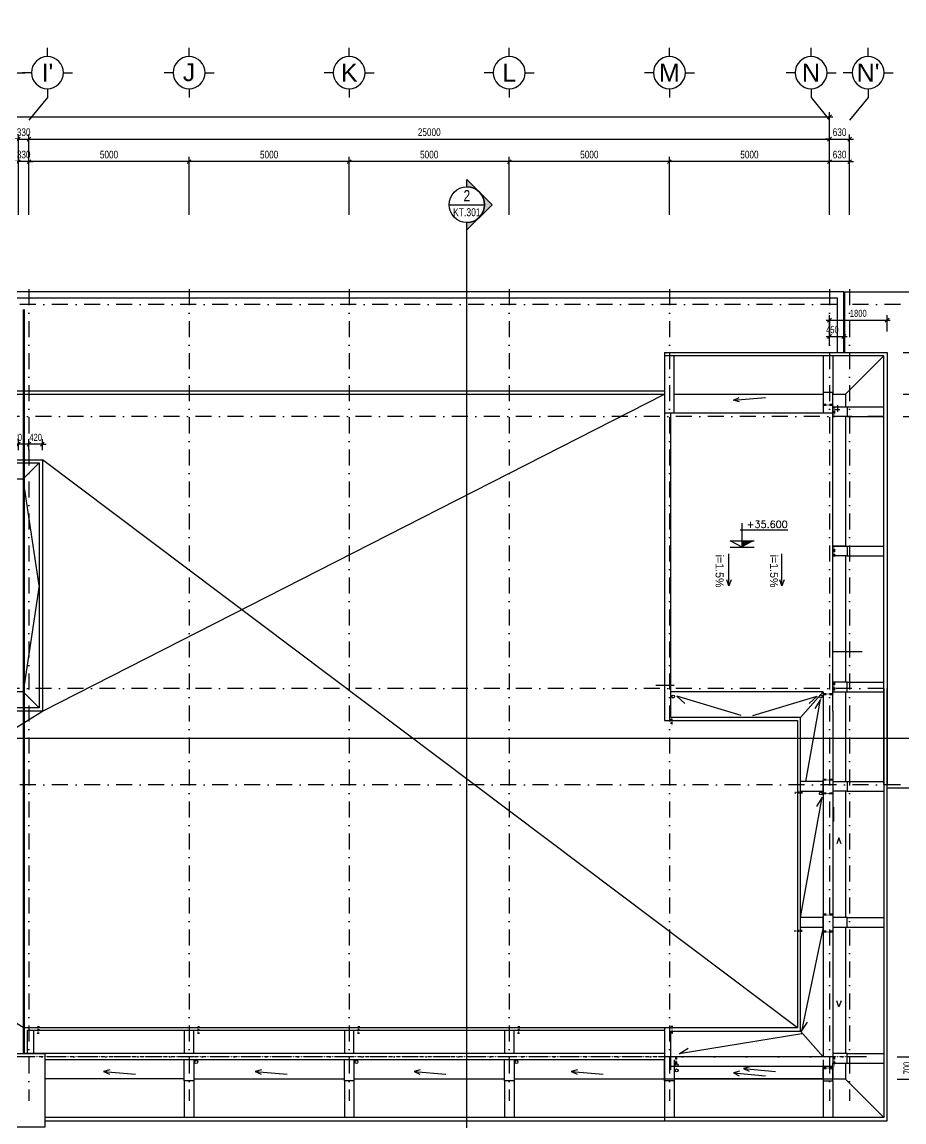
# Model space of a CAD drawing. Header units: millimetres. Extents: x -6474 to 114660, y -19276 to 162431.
# Drawn here: x 40443 to 67987, y -2037 to 32326 of the extents above; entities that cross this region are included whole.
import ezdxf
from ezdxf.enums import TextEntityAlignment as Align

# ---------------------------------------------------------------- set-up
doc = ezdxf.new("R2010")
doc.units = ezdxf.units.MM
for name, pattern in [('luoi  H3$0$DASHDOT', [1, 0.5, -0.25, 0, -0.25]), ('luoi  H3$0$DASHDOT2', [0.5, 0.25, -0.125, 0, -0.125]), ('TT MAI$0$HIDDEN', [0.375, 0.25, -0.125])]:
    doc.linetypes.add(name, pattern=pattern)
for name, color, linetype in [('CUA3', 3, 'Continuous'), ('DAUCAT$0$GHICHU', 6, 'Continuous'), ('dimTT MAI$0$HATCH', 8, 'Continuous'), ('luoi  H3$0$DIM100', 9, 'Continuous'), ('luoi  H3$0$GHICHU', 40, 'Continuous'), ('luoi  H3$0$KH TRUC100', 7, 'Continuous'), ('luoi  H3$0$luoi  khe', 7, 'Continuous'), ('luoi  H3$0$truc 3', 8, 'Continuous'), ('luoi  H3$0$TRUC9', 251, 'luoi  H3$0$DASHDOT'), ('TEXT', 7, 'Continuous'), ('text MAI$0$3', 4, 'Continuous'), ('text MAI$0$DBAO', 7, 'Continuous'), ('text MAI$0$DODOC2', 7, 'Continuous'), ('text MAI$0$TEXT4', 4, 'Continuous'), ('text MAI$0$textH3', 4, 'Continuous'), ('TT MAI$0$03', 4, 'Continuous'), ('TT MAI$0$3', 4, 'Continuous'), ('TT MAI$0$DODOC2', 7, 'Continuous'), ('TT MAI$0$HATCH', 8, 'Continuous'), ('TT MAI$0$KHUATNGAN', 2, 'TT MAI$0$HIDDEN'), ('TT MAI$0$TBI241', 241, 'Continuous'), ('TT MAI$0$TEXT4', 4, 'Continuous'), ('TT MAI$0$VACH121', 121, 'Continuous')]:
    doc.layers.add(name, color=color, linetype=linetype)
doc.styles.add('DAUCAT$0$Tahoma', font='tahoma_1.ttf')
doc.styles.add('DAUCAT$0$VSIMPLEX.SHX', font='VSIMPLEX.SHX', dxfattribs={"width": 0.8})
doc.styles.add('dimTT MAI$0$Standard', font='txt')
doc.styles.add('dimTT MAI$0$VSIMPLEX.SHX', font='VSIMPLEX.SHX', dxfattribs={"width": 0.8})
doc.styles.add('luoi  H3$0$VHELVEN', font='vhelven_0.ttf')
doc.styles.add('luoi  H3$0$VSIMPLEX.SHX', font='VSIMPLEX.SHX', dxfattribs={"width": 0.8})
doc.styles.add('text MAI$0$ROMAND', font='romand', dxfattribs={"height": 7000})
doc.styles.add('text MAI$0$Standard', font='txt')
doc.styles.add('text MAI$0$VNI-HELVE', font='vhelven_0.ttf')
doc.dimstyles.new('dimTT MAI$0$Standard', dxfattribs={"dimtxt": 0.18, "dimasz": 0.18, "dimexe": 0.18, "dimexo": 0.0625, "dimgap": 0.09, "dimtad": 0, "dimtih": 1, "dimtoh": 1, "dimdec": 4, "dimzin": 0, "dimdsep": 46, "dimtxsty": 'dimTT MAI$0$Standard', "dimcen": 0.09, "dimadec": 0, "dimazin": 0, "dimtfac": 1, "dimtdec": 4, "dimtofl": 0, "dimtmove": 0, "dimatfit": 3, "dimfxl": 0, "dimtolj": 1, "dimtzin": 0, "dimarcsym": 0})
doc.dimstyles.new('luoi  H3$0$100', dxfattribs={"dimscale": 0, "dimtxt": 240, "dimasz": 120, "dimexe": 150, "dimexo": 300, "dimgap": 100, "dimtad": 1, "dimdec": 0, "dimzin": 0, "dimdsep": 46, "dimtxsty": 'luoi  H3$0$VSIMPLEX.SHX', "dimblk1": 'luoi  H3$0$_OBLIQUE', "dimblk2": 'luoi  H3$0$_OBLIQUE', "dimsah": 1, "dimcen": 0, "dimdle": 100, "dimclrd": 2, "dimclre": 2, "dimclrt": 4, "dimadec": 0, "dimazin": 0, "dimtfac": 1, "dimtdec": 0, "dimtix": 1, "dimtmove": 2, "dimatfit": 3, "dimfxl": 0, "dimtolj": 1, "dimtzin": 0, "dimlwd": -1, "dimlwe": -1, "dimarcsym": 0})

# ---------------------------------------------------------------- blocks, each defined once
blk = doc.blocks.new('luoi  H3$0$_OBLIQUE')
at = {"color": 0, "linetype": 'ByBlock'}
blk.add_line((-0.5, -0.5), (0.5, 0.5), dxfattribs=at)
blk = doc.blocks.new('*D248')
at = {"layer": 'DEFPOINTS', "color": 0, "ltscale": 2}
for p in [(65660, 27963), (65660, 26004), (66290, 26004)]:
    blk.add_point(p, dxfattribs=at)
at = {"layer": 'luoi  H3$0$DIM100', "color": 2, "ltscale": 2}
for p, q in [((65660, 27963), (65540, 27963)), ((65660, 26304), (65660, 28113)), ((66290, 27963), (65660, 27963)), ((66290, 26304), (66290, 28113)), ((66290, 27963), (66410, 27963))]:
    blk.add_line(p, q, dxfattribs=at)
at = {"layer": 'luoi  H3$0$DIM100', "color": 2, "ltscale": 2, "xscale": 120, "yscale": 120, "zscale": 120}
blk.add_blockref('luoi  H3$0$_OBLIQUE', (65660, 27963), dxfattribs=at)
at = {"layer": 'luoi  H3$0$DIM100', "color": 2, "ltscale": 2, "xscale": 120, "yscale": 120, "zscale": 120, "rotation": 180}
blk.add_blockref('luoi  H3$0$_OBLIQUE', (66290, 27963), dxfattribs=at)
at = {"layer": 'luoi  H3$0$DIM100', "color": 4, "ltscale": 2, "insert": (65975, 28183), "char_height": 240, "attachment_point": 5, "style": 'luoi  H3$0$VSIMPLEX.SHX'}
blk.add_mtext('\\A1;630', dxfattribs=at)
blk = doc.blocks.new('*D249')
at = {"layer": 'DEFPOINTS', "color": 0, "ltscale": 2}
for p in [(60660, 27963), (60660, 26004), (65660, 26004)]:
    blk.add_point(p, dxfattribs=at)
at = {"layer": 'luoi  H3$0$DIM100', "color": 2, "ltscale": 2}
for p, q in [((65760, 27963), (60560, 27963)), ((60660, 26304), (60660, 28113)), ((65660, 26304), (65660, 28113))]:
    blk.add_line(p, q, dxfattribs=at)
at = {"layer": 'luoi  H3$0$DIM100', "color": 2, "ltscale": 2, "xscale": 120, "yscale": 120, "zscale": 120, "rotation": 180}
blk.add_blockref('luoi  H3$0$_OBLIQUE', (60660, 27963), dxfattribs=at)
at = {"layer": 'luoi  H3$0$DIM100', "color": 2, "ltscale": 2, "xscale": 120, "yscale": 120, "zscale": 120}
blk.add_blockref('luoi  H3$0$_OBLIQUE', (65660, 27963), dxfattribs=at)
at = {"layer": 'luoi  H3$0$DIM100', "color": 4, "ltscale": 2, "insert": (63160, 28183), "char_height": 240, "attachment_point": 5, "style": 'luoi  H3$0$VSIMPLEX.SHX'}
blk.add_mtext('\\A1;5000', dxfattribs=at)
blk = doc.blocks.new('*D250')
at = {"layer": 'DEFPOINTS', "color": 0, "ltscale": 2}
for p in [(55660, 27963), (55660, 26004), (60660, 26004)]:
    blk.add_point(p, dxfattribs=at)
at = {"layer": 'luoi  H3$0$DIM100', "color": 2, "ltscale": 2}
for p, q in [((60760, 27963), (55560, 27963)), ((55660, 26304), (55660, 28113)), ((60660, 26304), (60660, 28113))]:
    blk.add_line(p, q, dxfattribs=at)
at = {"layer": 'luoi  H3$0$DIM100', "color": 2, "ltscale": 2, "xscale": 120, "yscale": 120, "zscale": 120, "rotation": 180}
blk.add_blockref('luoi  H3$0$_OBLIQUE', (55660, 27963), dxfattribs=at)
at = {"layer": 'luoi  H3$0$DIM100', "color": 2, "ltscale": 2, "xscale": 120, "yscale": 120, "zscale": 120}
blk.add_blockref('luoi  H3$0$_OBLIQUE', (60660, 27963), dxfattribs=at)
at = {"layer": 'luoi  H3$0$DIM100', "color": 4, "ltscale": 2, "insert": (58160, 28183), "char_height": 240, "attachment_point": 5, "style": 'luoi  H3$0$VSIMPLEX.SHX'}
blk.add_mtext('\\A1;5000', dxfattribs=at)
blk = doc.blocks.new('*D251')
at = {"layer": 'DEFPOINTS', "color": 0, "ltscale": 2}
for p in [(50660, 27963), (50660, 26004), (55660, 26004)]:
    blk.add_point(p, dxfattribs=at)
at = {"layer": 'luoi  H3$0$DIM100', "color": 2, "ltscale": 2}
for p, q in [((55760, 27963), (50560, 27963)), ((50660, 26304), (50660, 28113)), ((55660, 26304), (55660, 28113))]:
    blk.add_line(p, q, dxfattribs=at)
at = {"layer": 'luoi  H3$0$DIM100', "color": 2, "ltscale": 2, "xscale": 120, "yscale": 120, "zscale": 120, "rotation": 180}
blk.add_blockref('luoi  H3$0$_OBLIQUE', (50660, 27963), dxfattribs=at)
at = {"layer": 'luoi  H3$0$DIM100', "color": 2, "ltscale": 2, "xscale": 120, "yscale": 120, "zscale": 120}
blk.add_blockref('luoi  H3$0$_OBLIQUE', (55660, 27963), dxfattribs=at)
at = {"layer": 'luoi  H3$0$DIM100', "color": 4, "ltscale": 2, "insert": (53160, 28183), "char_height": 240, "attachment_point": 5, "style": 'luoi  H3$0$VSIMPLEX.SHX'}
blk.add_mtext('\\A1;5000', dxfattribs=at)
blk = doc.blocks.new('*D252')
at = {"layer": 'DEFPOINTS', "color": 0, "ltscale": 2}
for p in [(45660, 27963), (45660, 26004), (50660, 26004)]:
    blk.add_point(p, dxfattribs=at)
at = {"layer": 'luoi  H3$0$DIM100', "color": 2, "ltscale": 2}
for p, q in [((50760, 27963), (45560, 27963)), ((45660, 26304), (45660, 28113)), ((50660, 26304), (50660, 28113))]:
    blk.add_line(p, q, dxfattribs=at)
at = {"layer": 'luoi  H3$0$DIM100', "color": 2, "ltscale": 2, "xscale": 120, "yscale": 120, "zscale": 120, "rotation": 180}
blk.add_blockref('luoi  H3$0$_OBLIQUE', (45660, 27963), dxfattribs=at)
at = {"layer": 'luoi  H3$0$DIM100', "color": 2, "ltscale": 2, "xscale": 120, "yscale": 120, "zscale": 120}
blk.add_blockref('luoi  H3$0$_OBLIQUE', (50660, 27963), dxfattribs=at)
at = {"layer": 'luoi  H3$0$DIM100', "color": 4, "ltscale": 2, "insert": (48160, 28183), "char_height": 240, "attachment_point": 5, "style": 'luoi  H3$0$VSIMPLEX.SHX'}
blk.add_mtext('\\A1;5000', dxfattribs=at)
blk = doc.blocks.new('*D253')
at = {"layer": 'DEFPOINTS', "color": 0, "ltscale": 2}
for p in [(40660, 27963), (40660, 26004), (45660, 26004)]:
    blk.add_point(p, dxfattribs=at)
at = {"layer": 'luoi  H3$0$DIM100', "color": 2, "ltscale": 2}
for p, q in [((45760, 27963), (40560, 27963)), ((40660, 26304), (40660, 28113)), ((45660, 26304), (45660, 28113))]:
    blk.add_line(p, q, dxfattribs=at)
at = {"layer": 'luoi  H3$0$DIM100', "color": 2, "ltscale": 2, "xscale": 120, "yscale": 120, "zscale": 120, "rotation": 180}
blk.add_blockref('luoi  H3$0$_OBLIQUE', (40660, 27963), dxfattribs=at)
at = {"layer": 'luoi  H3$0$DIM100', "color": 2, "ltscale": 2, "xscale": 120, "yscale": 120, "zscale": 120}
blk.add_blockref('luoi  H3$0$_OBLIQUE', (45660, 27963), dxfattribs=at)
at = {"layer": 'luoi  H3$0$DIM100', "color": 4, "ltscale": 2, "insert": (43160, 28183), "char_height": 240, "attachment_point": 5, "style": 'luoi  H3$0$VSIMPLEX.SHX'}
blk.add_mtext('\\A1;5000', dxfattribs=at)
blk = doc.blocks.new('*D254')
at = {"layer": 'DEFPOINTS', "color": 0, "ltscale": 2}
for p in [(40330, 27963), (40330, 26004), (40660, 26004)]:
    blk.add_point(p, dxfattribs=at)
at = {"layer": 'luoi  H3$0$DIM100', "color": 2, "ltscale": 2}
for p, q in [((40330, 27963), (40210, 27963)), ((40330, 26304), (40330, 28113)), ((40660, 27963), (40330, 27963)), ((40660, 26304), (40660, 28113)), ((40660, 27963), (40780, 27963))]:
    blk.add_line(p, q, dxfattribs=at)
at = {"layer": 'luoi  H3$0$DIM100', "color": 2, "ltscale": 2, "xscale": 120, "yscale": 120, "zscale": 120}
blk.add_blockref('luoi  H3$0$_OBLIQUE', (40330, 27963), dxfattribs=at)
at = {"layer": 'luoi  H3$0$DIM100', "color": 2, "ltscale": 2, "xscale": 120, "yscale": 120, "zscale": 120, "rotation": 180}
blk.add_blockref('luoi  H3$0$_OBLIQUE', (40660, 27963), dxfattribs=at)
at = {"layer": 'luoi  H3$0$DIM100', "color": 4, "ltscale": 2, "insert": (40495, 28183), "char_height": 240, "attachment_point": 5, "style": 'luoi  H3$0$VSIMPLEX.SHX'}
blk.add_mtext('\\A1;330', dxfattribs=at)
blk = doc.blocks.new('*D278')
at = {"layer": 'DEFPOINTS', "color": 0, "ltscale": 2}
for p in [(40660, 28663), (40330, 26004), (40660, 26004)]:
    blk.add_point(p, dxfattribs=at)
at = {"layer": 'luoi  H3$0$DIM100', "color": 2, "ltscale": 2}
for p, q in [((40330, 28663), (40210, 28663)), ((40330, 26304), (40330, 28813)), ((40330, 28663), (40660, 28663)), ((40660, 26304), (40660, 28813)), ((40660, 28663), (40780, 28663))]:
    blk.add_line(p, q, dxfattribs=at)
at = {"layer": 'luoi  H3$0$DIM100', "color": 2, "ltscale": 2, "xscale": 120, "yscale": 120, "zscale": 120}
blk.add_blockref('luoi  H3$0$_OBLIQUE', (40330, 28663), dxfattribs=at)
at = {"layer": 'luoi  H3$0$DIM100', "color": 2, "ltscale": 2, "xscale": 120, "yscale": 120, "zscale": 120, "rotation": 180}
blk.add_blockref('luoi  H3$0$_OBLIQUE', (40660, 28663), dxfattribs=at)
at = {"layer": 'luoi  H3$0$DIM100', "color": 4, "ltscale": 2, "insert": (40495, 28883), "char_height": 240, "attachment_point": 5, "style": 'luoi  H3$0$VSIMPLEX.SHX'}
blk.add_mtext('\\A1;330', dxfattribs=at)
blk = doc.blocks.new('*D279')
at = {"layer": 'DEFPOINTS', "color": 0, "ltscale": 2}
for p in [(65660, 28663), (40660, 26004), (65660, 26004)]:
    blk.add_point(p, dxfattribs=at)
at = {"layer": 'luoi  H3$0$DIM100', "color": 2, "ltscale": 2}
for p, q in [((40560, 28663), (65760, 28663)), ((40660, 26304), (40660, 28813)), ((65660, 26304), (65660, 28813))]:
    blk.add_line(p, q, dxfattribs=at)
at = {"layer": 'luoi  H3$0$DIM100', "color": 2, "ltscale": 2, "xscale": 120, "yscale": 120, "zscale": 120, "rotation": 180}
blk.add_blockref('luoi  H3$0$_OBLIQUE', (40660, 28663), dxfattribs=at)
at = {"layer": 'luoi  H3$0$DIM100', "color": 2, "ltscale": 2, "xscale": 120, "yscale": 120, "zscale": 120}
blk.add_blockref('luoi  H3$0$_OBLIQUE', (65660, 28663), dxfattribs=at)
at = {"layer": 'luoi  H3$0$DIM100', "color": 4, "ltscale": 2, "insert": (53160, 28883), "char_height": 240, "attachment_point": 5, "style": 'luoi  H3$0$VSIMPLEX.SHX'}
blk.add_mtext('\\A1;25000', dxfattribs=at)
blk = doc.blocks.new('*D280')
at = {"layer": 'DEFPOINTS', "color": 0, "ltscale": 2}
for p in [(66290, 28663), (65660, 26004), (66290, 26004)]:
    blk.add_point(p, dxfattribs=at)
at = {"layer": 'luoi  H3$0$DIM100', "color": 2, "ltscale": 2}
for p, q in [((65660, 28663), (65540, 28663)), ((65660, 26304), (65660, 28813)), ((65660, 28663), (66290, 28663)), ((66290, 26304), (66290, 28813)), ((66290, 28663), (66410, 28663))]:
    blk.add_line(p, q, dxfattribs=at)
at = {"layer": 'luoi  H3$0$DIM100', "color": 2, "ltscale": 2, "xscale": 120, "yscale": 120, "zscale": 120}
blk.add_blockref('luoi  H3$0$_OBLIQUE', (65660, 28663), dxfattribs=at)
at = {"layer": 'luoi  H3$0$DIM100', "color": 2, "ltscale": 2, "xscale": 120, "yscale": 120, "zscale": 120, "rotation": 180}
blk.add_blockref('luoi  H3$0$_OBLIQUE', (66290, 28663), dxfattribs=at)
at = {"layer": 'luoi  H3$0$DIM100', "color": 4, "ltscale": 2, "insert": (65975, 28883), "char_height": 240, "attachment_point": 5, "style": 'luoi  H3$0$VSIMPLEX.SHX'}
blk.add_mtext('\\A1;630', dxfattribs=at)
blk = doc.blocks.new('*D281')
at = {"layer": 'DEFPOINTS', "color": 0, "ltscale": 2}
for p in [(65660, 29363), (0, 26004), (65660, 26004)]:
    blk.add_point(p, dxfattribs=at)
at = {"layer": 'luoi  H3$0$DIM100', "color": 2, "ltscale": 2}
for p, q in [((-100, 29363), (65760, 29363)), ((0, 26304), (0, 29513)), ((65660, 26304), (65660, 29513))]:
    blk.add_line(p, q, dxfattribs=at)
at = {"layer": 'luoi  H3$0$DIM100', "color": 2, "ltscale": 2, "xscale": 120, "yscale": 120, "zscale": 120, "rotation": 180}
blk.add_blockref('luoi  H3$0$_OBLIQUE', (0, 29363), dxfattribs=at)
at = {"layer": 'luoi  H3$0$DIM100', "color": 2, "ltscale": 2, "xscale": 120, "yscale": 120, "zscale": 120}
blk.add_blockref('luoi  H3$0$_OBLIQUE', (65660, 29363), dxfattribs=at)
at = {"layer": 'luoi  H3$0$DIM100', "color": 4, "ltscale": 2, "insert": (32830, 29583), "char_height": 240, "attachment_point": 5, "style": 'luoi  H3$0$VSIMPLEX.SHX'}
blk.add_mtext('\\A1;65660', dxfattribs=at)
blk = doc.blocks.new('luoi  H3$0$TRUCCOT')
for p, q in [((0, -140), (0, 0)), ((-250, -390), (-390, -390)), ((250, -390), (390, -390)), ((0, -640), (0, -780))]:
    blk.add_line(p, q)
blk.add_circle((0, -390), 250)
at = {"layer": 'luoi  H3$0$GHICHU', "style": 'luoi  H3$0$VHELVEN'}
blk.add_attdef('TRUC', text='', height=280, dxfattribs=at).set_placement((0, -390), align=Align.MIDDLE_CENTER)
blk = doc.blocks.new('TT MAI')
at = {"layer": 'TT MAI$0$03', "ltscale": 2}
for points in [[(41080, 10801), (24580, 10801), (24580, 18651), (41080, 18651)], [(40980, 10901), (24680, 10901), (24680, 18551), (40980, 18551)], [(40480, 11401), (25180, 11401), (25180, 18051), (40480, 18051)]]:
    blk.add_lwpolyline(points, close=True, dxfattribs=at)
at = {"layer": 'TT MAI$0$3'}
blk.add_lwpolyline([(37830, 101), (41160, 100), (41160, -2200), (37830, -2200)], dxfattribs=at)
at = {"layer": 'TT MAI$0$DODOC2', "ltscale": 2}
for p, q in [((5150, 20801), (60510, 20801)), ((5150, 20701), (60510, 20701)), ((62662, 20507), (63658, 20594)), ((67461, 8400), (78770, 8401)), ((42991, -455), (43987, -542)), ((47728, -455), (48724, -542)), ((52688, -455), (53684, -542)), ((57596, -455), (58592, -542)), ((62662, -506), (63658, -593)), ((62976, -369), (63972, -456))]:
    blk.add_line(p, q, dxfattribs=at)
for points in [[(66141, 22001), (66140, 23901), (76910, 23901), (76910, 73681), (66160, 73681)], [(66111, 22001), (66110, 23901), (-100, 23901), (-100, 22001)], [(65911, 22001), (65910, 23701), (100, 23701), (100, 22001)], [(62855, 20456), (62662, 20507), (62843, 20592)], [(66024, 6654), (65955, 6842), (65887, 6654)], [(66024, 1744), (65955, 1556), (65887, 1744)], [(63169, -317), (62976, -369), (63157, -453)], [(43184, -403), (42991, -455), (43172, -539)], [(47921, -403), (47728, -455), (47909, -539)], [(52881, -403), (52688, -455), (52869, -539)], [(57789, -403), (57596, -455), (57778, -539)], [(62855, -454), (62662, -506), (62843, -591)]]:
    blk.add_lwpolyline(points, dxfattribs=at)
for centre in [(60779, 11252), (65391, 11252), (65391, 8225), (45885, -163), (45885, -163), (50885, -163), (55885, -163), (60885, -263), (60885, -425)]:
    blk.add_circle(centre, 45, dxfattribs=at)
at = {"layer": 'TT MAI$0$HATCH'}
for p, q in [((41080, 10801), (60510, 20701)), ((64660, 900), (41080, 18651)), ((24580, 10801), (40510, 900)), ((25150, 900), (41080, 10801))]:
    blk.add_line(p, q, dxfattribs=at)
at = {"layer": 'TT MAI$0$HATCH', "color": 7, "ltscale": 2}
for p, q in [((40980, 18551), (40480, 18051)), ((40980, 14726), (40480, 18051)), ((40980, 14726), (40480, 11401)), ((40980, 10901), (40480, 11401)), ((62907, 10663), (60891, 11264)), ((60891, 11264), (61139, 11039)), ((63263, 10663), (65279, 11264)), ((64919, 8601), (65376, 11166)), ((65279, 11264), (65031, 11039)), ((65376, 11166), (65198, 10883)), ((64760, 4351), (65429, 8106)), ((65429, 8106), (65251, 7823)), ((65460, 4051), (64791, 795)), ((64791, 795), (64969, 1078)), ((64795, 713), (60961, 88)), ((60961, 88), (61244, 266))]:
    blk.add_line(p, q, dxfattribs=at)
at = {"layer": 'TT MAI$0$HATCH', "ltscale": 2}
for p, q in [((64760, 10601), (65460, 11401)), ((65460, 0), (64760, 800))]:
    blk.add_line(p, q, dxfattribs=at)
at = {"layer": 'TT MAI$0$KHUATNGAN', "ltscale": 0.2}
for p, q in [((65787, 20377), (65446, 20377)), ((65787, 20347), (65446, 20347)), ((65786, 20317), (65786, 19976)), ((65816, 20317), (65816, 19976)), ((65786, 15973), (65786, 15632)), ((65816, 15973), (65816, 15632)), ((65786, 11723), (65786, 11382)), ((65816, 11723), (65816, 11382)), ((65787, 11341), (65446, 11341)), ((65787, 11311), (65446, 11311)), ((60719, 10363), (60710, 10606)), ((60749, 10364), (60740, 10607)), ((65787, 8667), (65446, 8667)), ((65787, 8637), (65446, 8637)), ((64576, 8269), (64819, 8278)), ((64577, 8239), (64820, 8248)), ((65787, 8240), (65446, 8240)), ((65787, 8210), (65446, 8210)), ((65787, 4456), (65446, 4456)), ((65787, 4426), (65446, 4426)), ((64567, 3949), (64810, 3958)), ((64568, 3919), (64811, 3928)), ((65787, 3921), (65446, 3921)), ((65787, 3891), (65446, 3891)), ((40940, 958), (40931, 715)), ((40970, 957), (40961, 714)), ((45940, 958), (45931, 715)), ((45970, 957), (45961, 714)), ((50940, 958), (50931, 715)), ((50970, 957), (50961, 714)), ((55940, 958), (55931, 715)), ((55970, 957), (55961, 714)), ((60721, 963), (60721, 720)), ((60751, 963), (60751, 720)), ((60854, 22), (60854, -318)), ((60884, 22), (60884, -318)), ((65786, 22), (65786, -318)), ((65816, 22), (65816, -318)), ((65787, -345), (65446, -345)), ((65787, -375), (65446, -375))]:
    blk.add_line(p, q, dxfattribs=at)
at = {"layer": 'TT MAI$0$TBI241'}
for p, q in [((65460, 21901), (65460, 20701)), ((65760, 21901), (65760, 20701)), ((66161, 20701), (67361, 21901)), ((60810, 20701), (65460, 20701)), ((66211, 20301), (67361, 20301)), ((66211, 20001), (67361, 20001)), ((66211, 15951), (67361, 15951)), ((66211, 15651), (67361, 15651)), ((66211, 11701), (67361, 11701)), ((66211, 11401), (67361, 11401)), ((66211, 8601), (67361, 8601)), ((66211, 8301), (67361, 8301)), ((66211, 4351), (67361, 4351)), ((66211, 4051), (67361, 4051)), ((60510, 101), (40480, 101)), ((66211, 101), (67361, 101)), ((60510, -99), (41160, -99)), ((66211, -199), (67361, -199)), ((45510, -749), (45510, -1899)), ((45810, -749), (45810, -1899)), ((50510, -749), (50510, -1899)), ((50810, -749), (50810, -1899)), ((55510, -749), (55510, -1899)), ((55810, -749), (55810, -1899)), ((60510, -749), (60510, -1899)), ((60810, -749), (60810, -1899)), ((65460, -749), (65460, -1899)), ((65760, -749), (65760, -1899)), ((67361, -1899), (66161, -699))]:
    blk.add_line(p, q, dxfattribs=at)
for points in [[(65760, 20101), (65760, 20751), (65460, 20751), (65460, 20101)], [(65760, 20701), (66161, 20701), (66161, 20301)], [(65760, 20301), (66211, 20301), (66211, 20001), (65760, 20001)], [(66161, 20001), (66161, 15951), (65821, 15951)], [(65760, 15951), (66211, 15951), (66211, 15651), (65760, 15651)], [(66161, 15651), (66161, 11701), (65821, 11701)], [(65760, 11401), (66211, 11401), (66211, 11701), (65760, 11701)], [(66161, 11401), (66161, 8601)], [(64760, 8301), (65460, 8301), (65460, 8601), (64760, 8601)], [(65760, 8601), (66211, 8601), (66211, 8301), (65760, 8301)], [(66161, 8301), (66161, 4351), (65821, 4351)], [(64760, 4051), (65460, 4051), (65460, 4351), (64760, 4351)], [(65760, 4051), (66211, 4051), (66211, 4351), (65760, 4351)], [(66161, 4051), (66161, 101)], [(40810, 101), (40810, 820)], [(45810, 101), (45810, 820), (45510, 820), (45510, 101)], [(50810, 101), (50810, 820), (50510, 820), (50510, 101)], [(55810, 101), (55810, 820), (55510, 820), (55510, 101)], [(65460, -99), (65460, -749), (65760, -749), (65760, -199), (66211, -199), (66211, 101), (65760, 101)], [(45810, -99), (45810, -749), (45510, -749), (45510, -99)], [(50810, -99), (50810, -749), (50510, -749), (50510, -99)], [(55810, -99), (55810, -749), (55510, -749), (55510, -99)], [(60810, -99), (60810, -749), (60510, -749), (60510, -99)], [(60810, -310), (60810, -699), (60510, -699), (60510, -421)], [(65760, -300), (65760, -699), (65460, -699), (65460, -310)], [(66161, -199), (66161, -699), (65771, -699)], [(45510, -688), (41160, -688)], [(50510, -699), (45810, -699)], [(55510, -699), (50810, -699)], [(60510, -699), (55810, -699)], [(65460, -689), (60810, -689)], [(65460, -699), (60810, -699)], [(65460, -699), (60810, -699)]]:
    blk.add_lwpolyline(points, dxfattribs=at)
at = {"layer": 'TT MAI$0$TEXT4', "ltscale": 2}
for p, q in [((60810, 20101), (60810, 21901)), ((65460, 11401), (60710, 11401)), ((65790, 7800), (65790, 7350))]:
    blk.add_line(p, q, dxfattribs=at)
blk.add_lwpolyline([(60710, -410), (60710, 800), (64760, 800), (64760, 10601), (60710, 10601), (60710, 20101)], dxfattribs=at)
at = {"layer": 'TT MAI$0$VACH121', "ltscale": 2}
for p, q in [((60510, 22001), (60510, 20101)), ((60510, 900), (40510, 900)), ((40510, 900), (40510, 100)), ((60510, 820), (40610, 820))]:
    blk.add_line(p, q, dxfattribs=at)
for points in [[(60510, 22001), (67461, 22001), (67461, 8501)], [(67361, 8501), (67361, 21901), (60510, 21901)], [(65760, 10800), (65760, 20101), (60510, 20101), (60510, 10501), (64660, 10501), (64660, 900), (60510, 900), (60510, -1999)], [(66680, 12651), (65790, 12651)], [(41160, -1999), (67461, -1999), (67461, 11501)], [(67361, 11501), (67361, -1899), (41160, -1899)], [(65460, 11401), (65460, 0), (60710, 0)], [(65760, 10800), (65760, -300), (60710, -300)], [(40610, 100), (40610, 820)]]:
    blk.add_lwpolyline(points, dxfattribs=at)
blk = doc.blocks.new('text MAI$0$CTT')
for p, q in [((0, 0), (0, 750)), ((-71, 541), (1420, 541)), ((-375, 200), (375, 200)), ((0, 0), (-375, 200)), ((-375, 0), (375, 0))]:
    blk.add_line(p, q)
blk.add_solid([(0, 0), (0, 200), (375, 200)])
at = {"layer": 'text MAI$0$3', "style": 'text MAI$0$ROMAND', "flags": 4}
blk.add_attdef('%%P0.000', (135, 604), '', height=220, dxfattribs=at)
blk = doc.blocks.new('text MAI')
at = {"layer": 'text MAI$0$DODOC2', "ltscale": 2}
for p, q in [((32914, 17633), (32914, 16633)), ((62518, 14710), (62518, 15710)), ((64174, 14710), (64174, 15710)), ((28797, 14947), (29797, 14947)), ((36805, 14947), (35805, 14947)), ((32914, 12074), (32914, 13074))]:
    blk.add_line(p, q, dxfattribs=at)
for points in [[(32846, 17445), (32914, 17633), (32983, 17445)], [(28985, 14878), (28797, 14947), (28985, 15015)], [(36618, 14878), (36805, 14947), (36618, 15015)], [(62586, 14898), (62518, 14710), (62450, 14898)], [(64242, 14898), (64174, 14710), (64105, 14898)], [(32846, 12262), (32914, 12074), (32983, 12262)]]:
    blk.add_lwpolyline(points, dxfattribs=at)
at = {"layer": 'text MAI$0$DBAO', "ltscale": 2}
for p, values in [((62938, 15920), {'%%P0.000': '+35.600'}), ((33630, 14947), {'%%P0.000': '+36.900'})]:
    blk.add_blockref('text MAI$0$CTT', p, dxfattribs=at).add_auto_attribs(values)
at = {"layer": 'text MAI$0$TEXT4', "ltscale": 2, "style": 'text MAI$0$Standard'}
for p in [(33042, 17653), (62103, 15690), (63804, 15690), (33042, 13130)]:
    blk.add_text('i=1.5%%%', height=250, rotation=270, dxfattribs=at).set_placement(p)
for p in [(28852, 15179), (35787, 15140)]:
    blk.add_text('i=1.5%%%', height=250, dxfattribs=at).set_placement(p)
at = {"layer": 'text MAI$0$textH3', "ltscale": 2, "style": 'text MAI$0$Standard'}
for p in [(62103, 15690), (63804, 15690)]:
    blk.add_text('i=1.5%%%', height=250, rotation=270, dxfattribs=at).set_placement(p)
at = {"layer": 'text MAI$0$textH3', "style": 'text MAI$0$VNI-HELVE'}
for s, p in [('8m3', (32075, 8695)), ('8m3', (32046, 5452)), ('DÖÏ KIEÁN PCCC', (31030, 2250))]:
    blk.add_text(s, height=300, dxfattribs=at).set_placement(p)
blk = doc.blocks.new('*U367')
h = blk.add_hatch(color=256)
edge = h.paths.add_edge_path()
edge.add_line((0, 474.29), (0, 477.57))
edge.add_line((0, 477.57), (11.23, 466.35))
edge.add_line((11.23, 466.35), (0, 455.12))
edge.add_line((0, 455.12), (0, 458.41))
edge.add_arc((0, 466.35), 7.94, 270, 450)
h = blk.add_hatch(color=256)
edge = h.paths.add_edge_path()
edge.add_line((0, 7.94), (0, 11.23))
edge.add_line((0, 11.23), (11.23, 0))
edge.add_line((11.23, 0), (0, -11.23))
edge.add_line((0, -11.23), (0, -7.94))
edge.add_arc((0, 0), 7.94, 270, 450)
for p, q in [((-7.94, 466.35), (7.94, 466.35)), ((0, 7.94), (0, 458.41)), ((-7.94, 0), (7.94, 0))]:
    blk.add_line(p, q)
for points in [[(0, 474.29), (0, 477.57), (11.23, 466.35), (0, 455.12), (0, 458.41, 1)], [(0, 7.94), (0, 11.23), (11.23, 0), (0, -11.23), (0, -7.94, 1)]]:
    blk.add_lwpolyline(points, format="xyb", close=True)
for centre in [(0, 466.35), (0, 0)]:
    blk.add_circle(centre, 7.94)
at = {"style": 'DAUCAT$0$Tahoma', "flags": 8}
for tag, p in [('VIEWNUMBER-b', (0, 466.35)), ('VIEWNUMBER', (0, 0))]:
    blk.add_attdef(tag, text='', height=2.5, dxfattribs=at).set_placement(p, align=Align.BOTTOM_CENTER)
for tag, p in [('SHEETNUMBER-b', (0, 464.76)), ('SHEETNUMBER', (0, -1.59))]:
    blk.add_attdef(tag, text='', height=2.5, dxfattribs=at).set_placement(p, align=Align.TOP_CENTER)
blk = doc.blocks.new('*U368')
blk.add_line((-7.94, 0), (-1020, 0))
at = {"style": 'DAUCAT$0$Tahoma', "flags": 8}
for tag, p in [('VIEWNUMBER-b', (-1027.94, 0)), ('VIEWNUMBER', (0, 0))]:
    blk.add_attdef(tag, text='', height=2.5, dxfattribs=at).set_placement(p, align=Align.BOTTOM_CENTER)
for tag, p in [('SHEETNUMBER-b', (-1027.94, -1.59)), ('SHEETNUMBER', (0, -1.59))]:
    blk.add_attdef(tag, text='', height=2.5, dxfattribs=at).set_placement(p, align=Align.TOP_CENTER)
blk = doc.blocks.new('DAUCAT')
at = {"layer": 'DAUCAT$0$GHICHU', "color": 6}
ref = blk.add_blockref('*U367', (54336, -6026), dxfattribs=dict(at, xscale=70, yscale=70, zscale=70))
ref.add_attrib('VIEWNUMBER', '2', dxfattribs={"layer": '0', "height": 350, "style": 'DAUCAT$0$VSIMPLEX.SHX', "width": 0.8}).set_placement((54336, -6026), align=Align.BOTTOM_CENTER)
ref.add_attrib('SHEETNUMBER', 'KT.301', dxfattribs={"layer": '0', "height": 250, "style": 'DAUCAT$0$VSIMPLEX.SHX', "width": 0.8}).set_placement((54336, -6137), align=Align.TOP_CENTER)
ref.add_attrib('VIEWNUMBER-b', '2', dxfattribs={"layer": '0', "height": 350, "style": 'DAUCAT$0$VSIMPLEX.SHX', "width": 0.8}).set_placement((54336, 26619), align=Align.BOTTOM_CENTER)
ref.add_attrib('SHEETNUMBER-b', 'KT.301', dxfattribs={"layer": '0', "height": 250, "style": 'DAUCAT$0$VSIMPLEX.SHX', "width": 0.8}).set_placement((54336, 26508), align=Align.TOP_CENTER)
at = {"layer": 'DAUCAT$0$GHICHU', "color": 6, "xscale": 70, "yscale": 70, "zscale": 70}
blk.add_blockref('*U368', (68831, 9947), dxfattribs=at)
blk = doc.blocks.new('dimTT MAI$0$_OBLIQUE')
at = {"color": 0, "linetype": 'ByBlock'}
blk.add_line((-0.5, -0.5), (0.5, 0.5), dxfattribs=at)
blk = doc.blocks.new('*D380')
at = {"color": 2}
for p, q in [((40660, 18951), (40660, 19289)), ((41080, 18951), (41080, 19289)), ((40660, 19139), (40540, 19139)), ((41080, 19139), (40660, 19139)), ((41080, 19139), (41200, 19139))]:
    blk.add_line(p, q, dxfattribs=at)
at = {"layer": 'DEFPOINTS', "color": 0}
for p in [(40660, 19139), (40660, 18651), (41080, 18651)]:
    blk.add_point(p, dxfattribs=at)
at = {"color": 2, "xscale": 120, "yscale": 120, "zscale": 120}
blk.add_blockref('dimTT MAI$0$_OBLIQUE', (40660, 19139), dxfattribs=at)
at = {"color": 2, "xscale": 120, "yscale": 120, "zscale": 120, "rotation": 180}
blk.add_blockref('dimTT MAI$0$_OBLIQUE', (41080, 19139), dxfattribs=at)
at = {"color": 4, "insert": (40870, 19349), "char_height": 220, "attachment_point": 5, "style": 'dimTT MAI$0$VSIMPLEX.SHX'}
blk.add_mtext('\\A1;420', dxfattribs=at)
blk = doc.blocks.new('*D381')
at = {"color": 2}
for p, q in [((40330, 18951), (40330, 19289)), ((40660, 18951), (40660, 19289)), ((40760, 19139), (40230, 19139))]:
    blk.add_line(p, q, dxfattribs=at)
at = {"layer": 'DEFPOINTS', "color": 0}
for p in [(40330, 19139), (40330, 18651), (40660, 18651)]:
    blk.add_point(p, dxfattribs=at)
at = {"color": 2, "xscale": 120, "yscale": 120, "zscale": 120, "rotation": 180}
blk.add_blockref('dimTT MAI$0$_OBLIQUE', (40330, 19139), dxfattribs=at)
at = {"color": 2, "xscale": 120, "yscale": 120, "zscale": 120}
blk.add_blockref('dimTT MAI$0$_OBLIQUE', (40660, 19139), dxfattribs=at)
at = {"color": 4, "insert": (40247, 19349), "char_height": 220, "attachment_point": 5, "style": 'dimTT MAI$0$VSIMPLEX.SHX'}
blk.add_mtext('\\A1;330', dxfattribs=at)
blk = doc.blocks.new('*D388')
at = {"color": 2}
for p, q in [((68291, -800), (68291, 100)), ((67777, 0), (68441, 0)), ((67777, -700), (68441, -700))]:
    blk.add_line(p, q, dxfattribs=at)
at = {"layer": 'DEFPOINTS', "color": 0}
for p in [(67477, 0), (68291, 0), (67477, -700)]:
    blk.add_point(p, dxfattribs=at)
at = {"color": 2, "xscale": 120, "yscale": 120, "zscale": 120}
for p, rotation in [((68291, 0), 90), ((68291, -700), 270)]:
    blk.add_blockref('dimTT MAI$0$_OBLIQUE', p, dxfattribs=dict(at, rotation=rotation))
at = {"color": 4, "insert": (68081, -350), "char_height": 220, "attachment_point": 5, "rotation": 90, "style": 'dimTT MAI$0$VSIMPLEX.SHX'}
blk.add_mtext('\\A1;700', dxfattribs=at)
blk = doc.blocks.new('*D390')
at = {"color": 2}
for p, q in [((65560, 22500), (66210, 22500)), ((65660, 22225), (65660, 22650)), ((66110, 22225), (66110, 22650))]:
    blk.add_line(p, q, dxfattribs=at)
at = {"layer": 'DEFPOINTS', "color": 0}
for p in [(66110, 22500), (65660, 21925), (66110, 21925)]:
    blk.add_point(p, dxfattribs=at)
at = {"color": 2, "xscale": 120, "yscale": 120, "zscale": 120, "rotation": 180}
blk.add_blockref('dimTT MAI$0$_OBLIQUE', (65660, 22500), dxfattribs=at)
at = {"color": 2, "xscale": 120, "yscale": 120, "zscale": 120}
blk.add_blockref('dimTT MAI$0$_OBLIQUE', (66110, 22500), dxfattribs=at)
at = {"color": 4, "insert": (65752, 22710), "char_height": 220, "attachment_point": 5, "style": 'dimTT MAI$0$VSIMPLEX.SHX'}
blk.add_mtext('\\A1;450', dxfattribs=at)
blk = doc.blocks.new('*D391')
at = {"color": 2}
for p, q in [((65660, 22660), (65660, 23163)), ((67460, 22660), (67460, 23163)), ((65560, 23013), (67560, 23013))]:
    blk.add_line(p, q, dxfattribs=at)
at = {"layer": 'DEFPOINTS', "color": 0}
for p in [(67460, 23013), (65660, 22360), (67460, 22360)]:
    blk.add_point(p, dxfattribs=at)
at = {"color": 2, "xscale": 120, "yscale": 120, "zscale": 120}
for p, rotation in [((65660, 23013), 180.0003645089535), ((67460, 23013), 0.0003645089535309078)]:
    blk.add_blockref('dimTT MAI$0$_OBLIQUE', p, dxfattribs=dict(at, rotation=rotation))
at = {"color": 4, "insert": (66560, 23223), "char_height": 220, "attachment_point": 5, "rotation": 0.0004, "style": 'dimTT MAI$0$VSIMPLEX.SHX'}
blk.add_mtext('\\A1;1800', dxfattribs=at)
blk = doc.blocks.new('*D394')
at = {"color": 2}
for p, q in [((67966, 20701), (68960, 20701)), ((68810, 19901), (68810, 20801)), ((67966, 20001), (68960, 20001))]:
    blk.add_line(p, q, dxfattribs=at)
at = {"layer": 'DEFPOINTS', "color": 0}
for p in [(67666, 20701), (68810, 20701), (67666, 20001)]:
    blk.add_point(p, dxfattribs=at)
at = {"color": 2, "xscale": 120, "yscale": 120, "zscale": 120}
for p, rotation in [((68810, 20701), 90), ((68810, 20001), 270)]:
    blk.add_blockref('dimTT MAI$0$_OBLIQUE', p, dxfattribs=dict(at, rotation=rotation))
at = {"color": 4, "insert": (68600, 20351), "char_height": 220, "attachment_point": 5, "rotation": 90, "style": 'dimTT MAI$0$VSIMPLEX.SHX'}
blk.add_mtext('\\A1;700', dxfattribs=at)
blk = doc.blocks.new('*D395')
at = {"color": 2}
for p, q in [((67966, 22001), (68960, 22001)), ((68810, 20601), (68810, 22101)), ((67966, 20701), (68960, 20701))]:
    blk.add_line(p, q, dxfattribs=at)
at = {"layer": 'DEFPOINTS', "color": 0}
for p in [(67666, 22001), (68810, 22001), (67666, 20701)]:
    blk.add_point(p, dxfattribs=at)
at = {"color": 2, "xscale": 120, "yscale": 120, "zscale": 120}
for p, rotation in [((68810, 22001), 90), ((68810, 20701), 270)]:
    blk.add_blockref('dimTT MAI$0$_OBLIQUE', p, dxfattribs=dict(at, rotation=rotation))
at = {"color": 4, "insert": (68600, 21351), "char_height": 220, "attachment_point": 5, "rotation": 90, "style": 'dimTT MAI$0$VSIMPLEX.SHX'}
blk.add_mtext('\\A1;1300', dxfattribs=at)
blk = doc.blocks.new('luoi  H3')
at = {"layer": 'luoi  H3$0$KH TRUC100', "ltscale": 2}
for points in [[(41236, 29962.9), (41236, 29962.9), (40660, 29262.9)], [(65084, 29962.9), (65084, 29962.9), (65660, 29262.9)], [(66866, 29962.9), (66866, 29962.9), (66290, 29262.9)]]:
    blk.add_lwpolyline(points, dxfattribs=at)
at = {"layer": 'luoi  H3$0$luoi  khe', "color": 5, "ltscale": 200}
for p, q in [((40480, 23349.4), (40480, 100)), ((40510, 23349.4), (40510, 100))]:
    blk.add_line(p, q, dxfattribs=at)
at = {"layer": 'luoi  H3$0$truc 3', "linetype": 'luoi  H3$0$DASHDOT2', "ltscale": 2000}
for p, q in [((40660, 23976.2), (40660, -1379.3)), ((45660, 23976.2), (45660, -1379.3)), ((50660, 23976.2), (50660, -1379.3)), ((55660, 23976.2), (55660, -1379.3)), ((60660, 23976.2), (60660, -1379.3)), ((65660, 23976.2), (65660, -1379.3)), ((66290, 23976.2), (66290, -1379.3)), ((67881.8, 23500), (5.2, 23500)), ((67362.8, 20000), (-994.8, 20000)), ((67362.8, 11500), (-994.8, 11500)), ((67881.8, 8500), (5.2, 8500)), ((66816.3, 0), (-994.8, 0))]:
    blk.add_line(p, q, dxfattribs=at)
at = {"layer": 'luoi  H3$0$TRUC9', "ltscale": 2}
blk.add_line((66816.3, 0), (-994.8, 0), dxfattribs=at)
at = {"layer": 'luoi  H3$0$KH TRUC100'}
ref = blk.add_blockref('luoi  H3$0$TRUCCOT', (39754, 29962.7), dxfattribs=dict(at, xscale=-2, yscale=2, zscale=2, rotation=180))
ref.add_attrib('TRUC', 'I', dxfattribs={"height": 560, "style": 'luoi  H3$0$VHELVEN'}).set_placement((39754, 30742.7), align=Align.MIDDLE_CENTER)
ref = blk.add_blockref('luoi  H3$0$TRUCCOT', (41236, 29962.7), dxfattribs=dict(at, xscale=-2, yscale=2, zscale=2, rotation=180))
ref.add_attrib('TRUC', "I'", dxfattribs={"height": 560, "style": 'luoi  H3$0$VHELVEN'}).set_placement((41236, 30742.7), align=Align.MIDDLE_CENTER)
ref = blk.add_blockref('luoi  H3$0$TRUCCOT', (45660, 29962.7), dxfattribs=dict(at, xscale=-2, yscale=2, zscale=2, rotation=180))
ref.add_attrib('TRUC', 'J', dxfattribs={"height": 560, "style": 'luoi  H3$0$VHELVEN'}).set_placement((45660, 30758.3), align=Align.MIDDLE_CENTER)
ref = blk.add_blockref('luoi  H3$0$TRUCCOT', (50660, 29962.7), dxfattribs=dict(at, xscale=-2, yscale=2, zscale=2, rotation=180))
ref.add_attrib('TRUC', 'K', dxfattribs={"height": 560, "style": 'luoi  H3$0$VHELVEN'}).set_placement((50660, 30742.7), align=Align.MIDDLE_CENTER)
ref = blk.add_blockref('luoi  H3$0$TRUCCOT', (55660, 29962.7), dxfattribs=dict(at, xscale=-2, yscale=2, zscale=2, rotation=180))
ref.add_attrib('TRUC', 'L', dxfattribs={"height": 560, "style": 'luoi  H3$0$VHELVEN'}).set_placement((55660, 30742.7), align=Align.MIDDLE_CENTER)
ref = blk.add_blockref('luoi  H3$0$TRUCCOT', (60660, 29962.7), dxfattribs=dict(at, xscale=-2, yscale=2, zscale=2, rotation=180))
ref.add_attrib('TRUC', 'M', dxfattribs={"height": 560, "style": 'luoi  H3$0$VHELVEN'}).set_placement((60660, 30742.7), align=Align.MIDDLE_CENTER)
ref = blk.add_blockref('luoi  H3$0$TRUCCOT', (65084, 29962.7), dxfattribs=dict(at, xscale=-2, yscale=2, zscale=2, rotation=180))
ref.add_attrib('TRUC', 'N', dxfattribs={"height": 560, "style": 'luoi  H3$0$VHELVEN'}).set_placement((65084, 30742.7), align=Align.MIDDLE_CENTER)
ref = blk.add_blockref('luoi  H3$0$TRUCCOT', (66866, 29962.7), dxfattribs=dict(at, xscale=-2, yscale=2, zscale=2, rotation=180))
ref.add_attrib('TRUC', "N'", dxfattribs={"height": 560, "style": 'luoi  H3$0$VHELVEN'}).set_placement((66866, 30742.7), align=Align.MIDDLE_CENTER)
at = {"layer": 'luoi  H3$0$DIM100', "ltscale": 2}
for base, p1, p2, picture, middle in [((65660, 29362.7), (0, 26003.6), (65660, 26003.6), '*D281', (32830, 29582.7)), ((40660, 28662.9), (40330, 26003.6), (40660, 26003.6), '*D278', (40495, 28882.9)), ((65660, 28662.9), (40660, 26003.6), (65660, 26003.6), '*D279', (53160, 28882.9)), ((66290, 28662.9), (65660, 26003.6), (66290, 26003.6), '*D280', (65975, 28882.9)), ((40330, 27962.9), (40660, 26003.6), (40330, 26003.6), '*D254', (40495, 28182.9)), ((40660, 27962.9), (45660, 26003.6), (40660, 26003.6), '*D253', (43160, 28182.9)), ((45660, 27962.9), (50660, 26003.6), (45660, 26003.6), '*D252', (48160, 28182.9)), ((50660, 27962.9), (55660, 26003.6), (50660, 26003.6), '*D251', (53160, 28182.9)), ((55660, 27962.9), (60660, 26003.6), (55660, 26003.6), '*D250', (58160, 28182.9)), ((60660, 27962.9), (65660, 26003.6), (60660, 26003.6), '*D249', (63160, 28182.9)), ((65660, 27962.9), (66290, 26003.6), (65660, 26003.6), '*D248', (65975, 28182.9))]:
    dim = blk.add_linear_dim(base=base, p1=p1, p2=p2, dimstyle='luoi  H3$0$100', override={"dimscale": 1}, dxfattribs=at)
    dim.commit()
    dim.dimension.update_dxf_attribs({"geometry": picture, "text_midpoint": middle})
blk = doc.blocks.new('dimTT MAI')
for p, q in [((65917.2, 20150.7), (65917.2, 20351.1)), ((65816.3, 20222.7), (65982, 20222.7))]:
    blk.add_line(p, q)
at = {"layer": 'dimTT MAI$0$HATCH'}
blk.add_line((60810, 11600.6), (60237.9, 11600.6), dxfattribs=at)
for p1, p2, distance, picture, middle in [((65660, 22359.9), (67459.8, 22359.9), 652.6, '*D391', (66559.9, 23222.5)), ((67666.2, 20000.9), (67666.2, 20701), -1144.3, '*D394', (68600.5, 20350.9)), ((41080, 18650.6), (40660, 18650.6), -488.7, '*D380', (40870, 19349.4)), ((67476.6, -700.4), (67476.6, 0), -814.8, '*D388', (68081.3, -350.2))]:
    dim = blk.add_aligned_dim(p1=p1, p2=p2, distance=distance, dimstyle='dimTT MAI$0$Standard', override={"dimtxt": 220, "dimasz": 120, "dimexe": 150, "dimexo": 300, "dimgap": 100, "dimtad": 1, "dimtih": 0, "dimtoh": 0, "dimdec": 0, "dimtxsty": 'dimTT MAI$0$VSIMPLEX.SHX', "dimblk1": 'dimTT MAI$0$_OBLIQUE', "dimblk2": 'dimTT MAI$0$_OBLIQUE', "dimsah": 1, "dimcen": 0, "dimdle": 100, "dimclrd": 2, "dimclre": 2, "dimclrt": 4, "dimtdec": 0, "dimtix": 1, "dimtofl": 1, "dimtmove": 2, "dimlwd": 65535, "dimlwe": 65535})
    dim.commit()
    dim.dimension.update_dxf_attribs({"geometry": picture, "text_midpoint": middle})
for base, p1, p2, picture, middle, dimtype in [((66109.6, 22499.6), (65660, 21924.5), (66109.6, 21924.5), '*D390', (65751.6, 22709.6), 129), ((40330, 19139.4), (40660, 18650.6), (40330, 18650.6), '*D381', (40246.6, 19349.4), 128)]:
    dim = blk.add_linear_dim(base=base, p1=p1, p2=p2, angle=0, dimstyle='dimTT MAI$0$Standard', override={"dimtxt": 220, "dimasz": 120, "dimexe": 150, "dimexo": 300, "dimgap": 100, "dimtad": 1, "dimtih": 0, "dimtoh": 0, "dimdec": 0, "dimtxsty": 'dimTT MAI$0$VSIMPLEX.SHX', "dimblk1": 'dimTT MAI$0$_OBLIQUE', "dimblk2": 'dimTT MAI$0$_OBLIQUE', "dimsah": 1, "dimcen": 0, "dimdle": 100, "dimclrd": 2, "dimclre": 2, "dimclrt": 4, "dimtdec": 0, "dimtix": 1, "dimtofl": 1, "dimtmove": 2, "dimlwd": 65535, "dimlwe": 65535})
    dim.commit()
    dim.dimension.update_dxf_attribs({"geometry": picture, "text_midpoint": middle, "dimtype": dimtype})
dim = blk.add_linear_dim(base=(68810.5, 22000.6), p1=(67666.2, 20701), p2=(67666.2, 22000.6), angle=270, dimstyle='dimTT MAI$0$Standard', override={"dimtxt": 220, "dimasz": 120, "dimexe": 150, "dimexo": 300, "dimgap": 100, "dimtad": 1, "dimtih": 0, "dimtoh": 0, "dimdec": 0, "dimtxsty": 'dimTT MAI$0$VSIMPLEX.SHX', "dimblk1": 'dimTT MAI$0$_OBLIQUE', "dimblk2": 'dimTT MAI$0$_OBLIQUE', "dimsah": 1, "dimcen": 0, "dimdle": 100, "dimclrd": 2, "dimclre": 2, "dimclrt": 4, "dimtdec": 0, "dimtix": 1, "dimtofl": 1, "dimtmove": 2, "dimlwd": 65535, "dimlwe": 65535})
dim.commit()
dim.dimension.update_dxf_attribs({"geometry": '*D395', "text_midpoint": (68600.5, 21350.8)})

msp = doc.modelspace()

# ---------------------------------------------------------------- block references
msp.add_blockref('luoi  H3', (0, 0))
at = {"layer": 'CUA3'}
for name in ['TT MAI', 'DAUCAT', 'text MAI']:
    msp.add_blockref(name, (0, 0), dxfattribs=at)
at = {"layer": 'TEXT'}
msp.add_blockref('dimTT MAI', (0, 0), dxfattribs=at)

doc.saveas('drawing.dxf')
